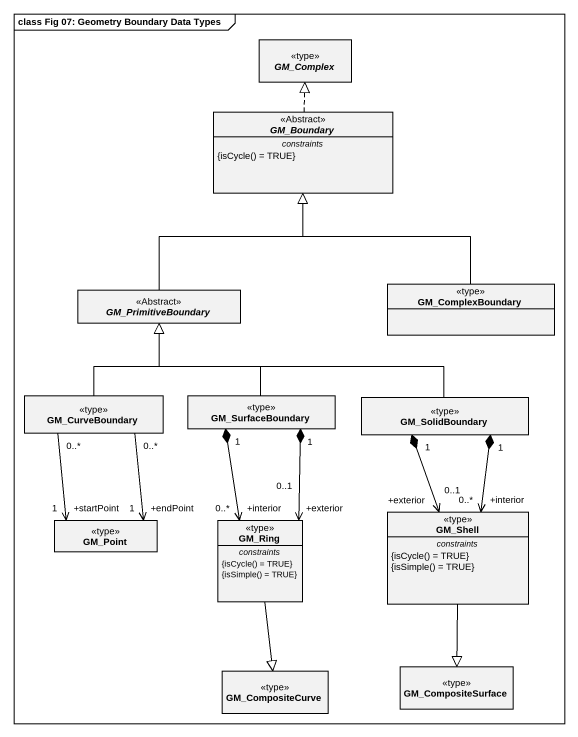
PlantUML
@startuml
mainframe class Fig 07: Geometry Boundary Data Types
hide circle
hide empty members
abstract class GM_Complex <<type>>
abstract class GM_Boundary <<Abstract>> {
  -- constraints --
  {field} {isCycle() = TRUE}
}
abstract class GM_PrimitiveBoundary <<Abstract>>
class GM_ComplexBoundary <<type>>
class GM_CurveBoundary <<type>>
class GM_SurfaceBoundary <<type>>
class GM_SolidBoundary <<type>>
class GM_Shell <<type>> {
  -- constraints --
  {field} {isCycle() = TRUE}
  {field} {isSimple() = TRUE}
}
class GM_Point <<type>>
class GM_Ring <<type>> {
  -- constraints --
  {field} {isCycle() = TRUE}
  {field} {isSimple() = TRUE}
}
class GM_CompositeSurface <<type>>
class GM_CompositeCurve <<type>>
GM_Boundary .up.|> GM_Complex
GM_PrimitiveBoundary -up-|> GM_Boundary
GM_ComplexBoundary -up-|> GM_Boundary
GM_CurveBoundary -up-|> GM_PrimitiveBoundary
GM_CurveBoundary "0..*" --> "+endPoint\n1" GM_Point
GM_CurveBoundary "0..*" --> "+startPoint\n1" GM_Point
GM_SurfaceBoundary -up-|> GM_PrimitiveBoundary
GM_SurfaceBoundary "1" *--> "+interior\n0..*" GM_Ring
GM_SurfaceBoundary "1" *--> "+exterior\n0..1" GM_Ring
GM_SolidBoundary -left-|> GM_PrimitiveBoundary
GM_SolidBoundary "1" *--> "+interior\n0..*" GM_Shell
GM_SolidBoundary "1" *--> "+exterior\n0..1" GM_Shell
GM_Shell --|> GM_CompositeSurface
GM_Ring --|> GM_CompositeCurve
@enduml
